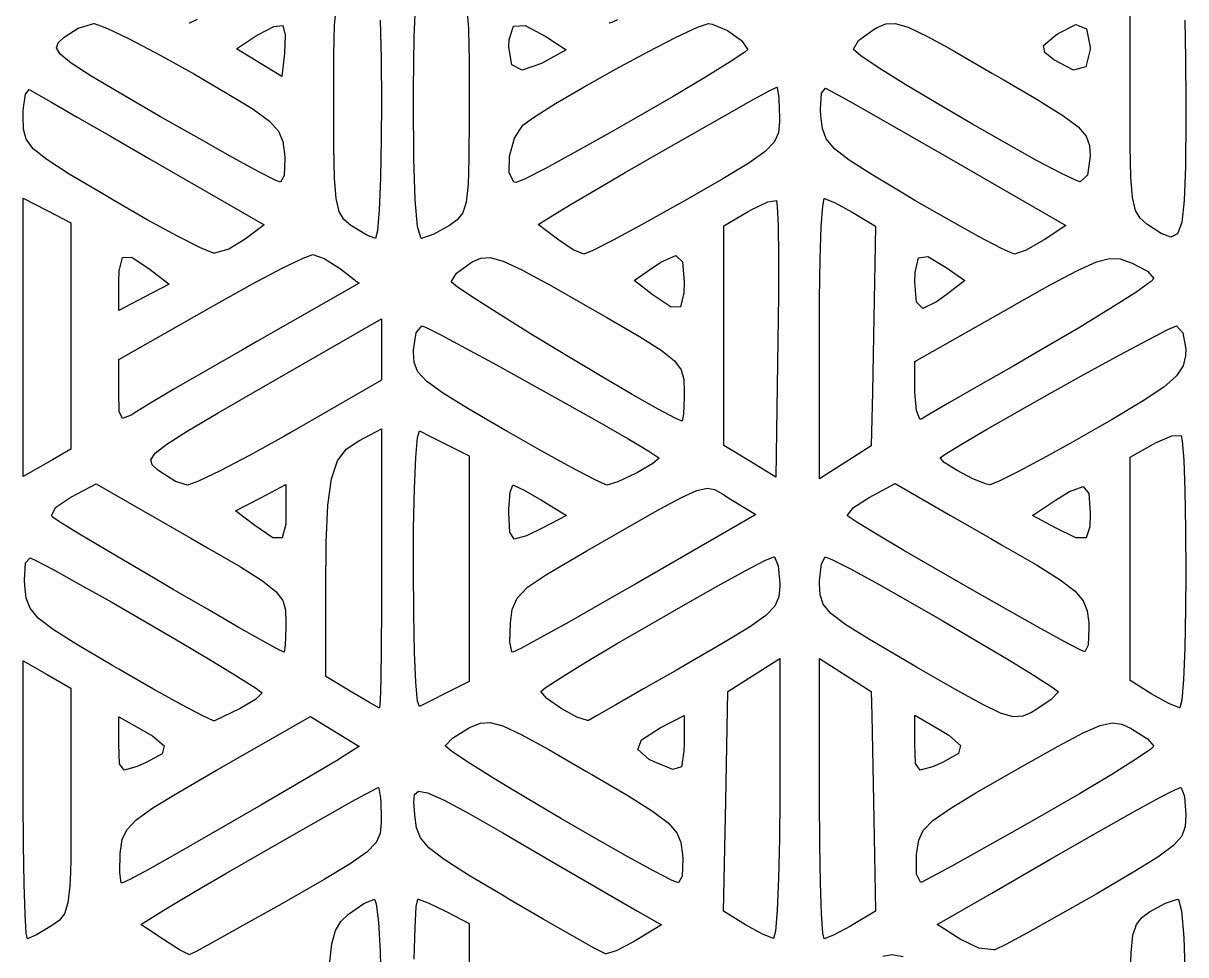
# Model space of a CAD drawing. Header units: millimetres. Extents: x 48 to 497, y 27 to 150.
# Drawn here: x 65.65 to 78.13, y 86.89 to 96.9 of the extents above; entities that cross this region are included whole.
import ezdxf

# ---------------------------------------------------------------- set-up
doc = ezdxf.new("R2010")
doc.units = ezdxf.units.MM
doc.layers.add('BLACK', color=20, linetype='Continuous')

msp = doc.modelspace()

# ---------------------------------------------------------------- linework, layer by layer
at = {"layer": 'BLACK', "linetype": 'Continuous'}
for p, q in [((69.845, 96.751), (69.863, 97.16)), ((77.535, 96.049), (77.535, 97.233)), ((68.992, 96.877), (69.011, 97.087)), ((70.412, 97.056), (70.429, 96.839)), ((66.236, 96.843), (66.405, 96.894)), ((66.405, 96.894), (66.41, 96.893)), ((66.41, 96.893), (66.546, 96.844)), ((67.434, 96.896), (67.429, 96.897)), ((67.516, 96.936), (67.434, 96.896)), ((69.482, 96.929), (69.492, 96.517)), ((71.951, 96.896), (71.939, 96.901)), ((72.03, 96.935), (71.951, 96.896)), ((72.888, 96.853), (73.007, 96.893)), ((73.007, 96.893), (73.048, 96.887)), ((74.912, 96.891), (75.013, 96.895)), ((75.013, 96.895), (75.151, 96.854)), ((78.123, 96.929), (78.131, 96.517)), ((66.085, 96.746), (66.236, 96.843)), ((66.546, 96.844), (66.793, 96.726)), ((67.937, 96.622), (68.163, 96.771)), ((68.163, 96.771), (68.173, 96.777)), ((68.173, 96.777), (68.34, 96.863)), ((68.34, 96.863), (68.435, 96.873)), ((68.435, 96.873), (68.459, 96.769)), ((68.459, 96.769), (68.454, 96.576)), ((68.984, 96.56), (68.992, 96.877)), ((70.429, 96.839), (70.433, 96.639)), ((70.867, 96.722), (70.914, 96.865)), ((70.914, 96.865), (71.038, 96.873)), ((71.038, 96.873), (71.259, 96.753)), ((72.659, 96.746), (72.888, 96.853)), ((73.048, 96.887), (73.21, 96.818)), ((73.21, 96.818), (73.362, 96.711)), ((74.62, 96.71), (74.776, 96.825)), ((74.776, 96.825), (74.82, 96.851)), ((74.82, 96.851), (74.912, 96.891)), ((75.151, 96.854), (75.352, 96.758)), ((76.722, 96.759), (76.755, 96.783)), ((76.755, 96.783), (76.953, 96.884)), ((76.953, 96.884), (77.069, 96.836)), ((77.069, 96.836), (77.107, 96.639)), ((66.003, 96.632), (66.023, 96.688)), ((66.023, 96.688), (66.085, 96.746)), ((66.793, 96.726), (66.99, 96.622)), ((69.838, 96.189), (69.845, 96.751)), ((70.864, 96.639), (70.867, 96.722)), ((71.259, 96.753), (71.477, 96.61)), ((72.356, 96.59), (72.659, 96.746)), ((73.362, 96.711), (73.427, 96.618)), ((74.563, 96.618), (74.62, 96.71)), ((75.352, 96.758), (75.537, 96.656)), ((75.537, 96.656), (75.646, 96.596)), ((76.604, 96.656), (76.722, 96.759)), ((76.621, 96.582), (76.604, 96.656)), ((66.044, 96.563), (66.003, 96.632)), ((66.163, 96.468), (66.044, 96.563)), ((66.99, 96.622), (67.117, 96.555)), ((67.117, 96.555), (67.486, 96.348)), ((68.426, 96.325), (67.937, 96.622)), ((68.454, 96.576), (68.426, 96.325)), ((68.982, 96.104), (68.984, 96.56)), ((69.492, 96.517), (69.495, 96.04)), ((70.433, 96.639), (70.435, 96.51)), ((70.896, 96.449), (70.864, 96.639)), ((71.477, 96.61), (71.277, 96.499)), ((72.014, 96.406), (72.356, 96.59)), ((73.397, 96.585), (73.24, 96.481)), ((73.429, 96.615), (73.397, 96.585)), ((73.427, 96.618), (73.429, 96.615)), ((74.564, 96.614), (74.563, 96.618)), ((74.643, 96.546), (74.564, 96.614)), ((74.842, 96.415), (74.643, 96.546)), ((75.646, 96.596), (76.059, 96.357)), ((76.717, 96.505), (76.621, 96.582)), ((77.107, 96.613), (77.059, 96.428)), ((77.107, 96.639), (77.107, 96.613)), ((78.131, 96.517), (78.133, 96.04)), ((66.377, 96.329), (66.163, 96.468)), ((70.435, 96.51), (70.436, 96.04)), ((71.005, 96.393), (70.896, 96.449)), ((71.212, 96.464), (71.005, 96.393)), ((71.277, 96.499), (71.212, 96.464)), ((71.671, 96.214), (72.014, 96.406)), ((73.24, 96.481), (72.975, 96.317)), ((75.128, 96.236), (74.842, 96.415)), ((76.929, 96.392), (76.717, 96.505)), ((77.059, 96.428), (76.929, 96.392)), ((66.706, 96.134), (66.377, 96.329)), ((67.486, 96.348), (67.839, 96.143)), ((72.975, 96.317), (72.628, 96.111)), ((76.059, 96.357), (76.171, 96.293)), ((76.171, 96.293), (76.552, 96.069)), ((65.671, 96.134), (65.711, 96.186)), ((65.711, 96.186), (65.762, 96.156)), ((65.762, 96.156), (65.944, 96.052)), ((67.839, 96.143), (68.005, 96.04)), ((69.838, 96.04), (69.838, 96.189)), ((71.363, 96.033), (71.671, 96.214)), ((73.463, 96.063), (73.66, 96.171)), ((73.66, 96.171), (73.74, 96.211)), ((73.74, 96.211), (73.746, 96.206)), ((73.746, 96.206), (73.763, 96.097)), ((74.211, 95.971), (74.222, 96.144)), ((74.222, 96.144), (74.265, 96.199)), ((74.265, 96.199), (74.324, 96.168)), ((74.324, 96.168), (74.514, 96.063)), ((75.472, 96.03), (75.128, 96.236)), ((65.648, 95.962), (65.671, 96.134)), ((65.944, 96.052), (66.228, 95.888)), ((67.123, 95.893), (66.706, 96.134)), ((68.005, 96.04), (68.116, 95.972)), ((68.982, 96.04), (68.982, 96.104)), ((68.984, 95.567), (68.982, 96.04)), ((69.495, 96.04), (69.493, 95.659)), ((69.843, 95.444), (69.838, 96.04)), ((70.436, 96.04), (70.436, 95.878)), ((71.127, 95.884), (71.363, 96.033)), ((72.628, 96.111), (72.223, 95.876)), ((73.179, 95.903), (73.463, 96.063)), ((73.763, 96.097), (73.767, 95.971)), ((74.514, 96.063), (74.806, 95.897)), ((75.842, 95.813), (75.472, 96.03)), ((76.552, 96.069), (76.584, 96.049)), ((76.584, 96.049), (76.813, 95.905)), ((77.536, 95.576), (77.535, 96.049)), ((78.133, 96.04), (78.133, 95.869)), ((65.647, 95.894), (65.648, 95.962)), ((65.651, 95.758), (65.647, 95.894)), ((67.535, 95.658), (67.123, 95.893)), ((68.116, 95.972), (68.291, 95.844)), ((72.839, 95.71), (73.179, 95.903)), ((73.767, 95.971), (73.769, 95.891)), ((74.215, 95.901), (74.211, 95.971)), ((74.231, 95.765), (74.215, 95.901)), ((74.806, 95.897), (75.175, 95.687)), ((76.813, 95.905), (76.976, 95.783)), ((66.228, 95.888), (66.591, 95.68)), ((68.291, 95.844), (68.389, 95.736)), ((70.436, 95.878), (70.434, 95.455)), ((70.923, 95.661), (71.014, 95.801)), ((71.014, 95.801), (71.127, 95.884)), ((72.223, 95.876), (71.948, 95.719)), ((73.769, 95.839), (73.758, 95.72)), ((73.769, 95.891), (73.769, 95.839)), ((76.207, 95.604), (75.842, 95.813)), ((76.976, 95.783), (77.064, 95.682)), ((78.133, 95.869), (78.13, 95.358)), ((65.679, 95.65), (65.651, 95.758)), ((65.755, 95.549), (65.679, 95.65)), ((66.591, 95.68), (67.005, 95.441)), ((67.896, 95.456), (67.535, 95.658)), ((68.389, 95.736), (68.435, 95.627)), ((69.493, 95.659), (69.484, 95.231)), ((70.871, 95.47), (70.923, 95.661)), ((71.948, 95.719), (71.567, 95.507)), ((72.474, 95.501), (72.839, 95.71)), ((73.758, 95.72), (73.714, 95.62)), ((74.271, 95.655), (74.231, 95.765)), ((74.359, 95.549), (74.271, 95.655)), ((75.175, 95.687), (75.593, 95.446)), ((77.064, 95.682), (77.1, 95.583)), ((65.901, 95.432), (65.755, 95.549)), ((68.435, 95.627), (68.453, 95.495)), ((68.991, 95.234), (68.984, 95.567)), ((73.616, 95.518), (73.439, 95.393)), ((73.714, 95.62), (73.616, 95.518)), ((74.518, 95.425), (74.359, 95.549)), ((76.537, 95.42), (76.207, 95.604)), ((77.1, 95.583), (77.107, 95.468)), ((77.543, 95.244), (77.536, 95.576)), ((66.142, 95.277), (65.901, 95.432)), ((67.005, 95.441), (68.235, 94.732)), ((68.179, 95.301), (67.896, 95.456)), ((68.456, 95.445), (68.449, 95.261)), ((68.453, 95.495), (68.456, 95.445)), ((69.858, 94.999), (69.843, 95.444)), ((70.434, 95.455), (70.429, 95.292)), ((70.867, 95.292), (70.871, 95.47)), ((71.567, 95.507), (71.255, 95.338)), ((72.114, 95.294), (72.474, 95.501)), ((73.439, 95.393), (73.16, 95.225)), ((74.773, 95.263), (74.518, 95.425)), ((75.593, 95.446), (76.845, 94.723)), ((76.8, 95.281), (76.537, 95.42)), ((77.107, 95.468), (77.078, 95.264)), ((66.501, 95.063), (66.142, 95.277)), ((68.36, 95.208), (68.179, 95.301)), ((70.429, 95.292), (70.425, 95.164)), ((70.916, 95.191), (70.867, 95.292)), ((71.255, 95.338), (71.037, 95.226)), ((71.789, 95.105), (72.114, 95.294)), ((76.966, 95.203), (76.8, 95.281)), ((78.13, 95.358), (78.118, 94.994)), ((68.41, 95.188), (68.36, 95.208)), ((68.449, 95.261), (68.41, 95.188)), ((69.008, 95.014), (68.991, 95.234)), ((69.484, 95.231), (69.47, 94.891)), ((70.425, 95.164), (70.404, 94.976)), ((70.94, 95.185), (70.916, 95.191)), ((71.037, 95.226), (70.94, 95.185)), ((73.16, 95.225), (72.755, 94.993)), ((75.148, 95.04), (74.773, 95.263)), ((77, 95.193), (76.966, 95.203)), ((77.078, 95.264), (77, 95.193)), ((77.56, 95.024), (77.543, 95.244)), ((66.609, 95), (66.501, 95.063)), ((71.531, 94.953), (71.789, 95.105)), ((75.225, 94.994), (75.148, 95.04)), ((77.592, 94.886), (77.56, 95.024)), ((65.647, 92.029), (65.647, 95.018)), ((65.647, 95.018), (65.904, 94.886)), ((66.98, 94.786), (66.609, 95)), ((69.04, 94.875), (69.008, 95.014)), ((69.883, 94.713), (69.858, 94.999)), ((70.404, 94.976), (70.367, 94.859)), ((71.385, 94.865), (71.531, 94.953)), ((72.653, 94.935), (72.288, 94.731)), ((72.755, 94.993), (72.653, 94.935)), ((73.435, 94.876), (73.472, 94.896)), ((73.472, 94.896), (73.646, 94.979)), ((73.646, 94.979), (73.737, 94.992)), ((73.737, 94.992), (73.746, 94.929)), ((73.746, 94.929), (73.754, 94.72)), ((74.219, 94.708), (74.234, 94.933)), ((74.234, 94.933), (74.25, 95.014)), ((74.25, 95.014), (74.255, 95.014)), ((74.255, 95.014), (74.368, 94.966)), ((74.368, 94.966), (74.552, 94.866)), ((75.596, 94.781), (75.225, 94.994)), ((78.118, 94.994), (78.092, 94.758)), ((65.904, 94.886), (66.16, 94.753)), ((67.305, 94.609), (66.98, 94.786)), ((69.09, 94.79), (69.04, 94.875)), ((69.162, 94.727), (69.09, 94.79)), ((69.47, 94.891), (69.451, 94.667)), ((70.309, 94.786), (70.241, 94.736)), ((70.367, 94.859), (70.309, 94.786)), ((71.179, 94.736), (71.385, 94.865)), ((73.173, 94.721), (73.435, 94.876)), ((74.552, 94.866), (74.802, 94.718)), ((75.915, 94.602), (75.596, 94.781)), ((77.642, 94.801), (77.592, 94.886)), ((77.715, 94.738), (77.642, 94.801)), ((66.16, 94.753), (66.16, 93.812)), ((68.235, 94.732), (68.031, 94.576)), ((69.172, 94.72), (69.162, 94.727)), ((69.336, 94.62), (69.172, 94.72)), ((69.451, 94.667), (69.429, 94.586)), ((69.917, 94.591), (69.883, 94.713)), ((70.225, 94.725), (70.057, 94.63)), ((70.241, 94.736), (70.225, 94.725)), ((71.385, 94.577), (71.179, 94.736)), ((72.288, 94.731), (71.982, 94.567)), ((73.173, 92.36), (73.173, 94.721)), ((73.754, 94.72), (73.758, 94.39)), ((74.208, 94.367), (74.219, 94.708)), ((74.802, 94.718), (74.79, 94.116)), ((76.845, 94.723), (76.613, 94.57)), ((77.727, 94.73), (77.715, 94.738)), ((77.869, 94.637), (77.727, 94.73)), ((78.092, 94.758), (78.046, 94.633)), ((67.552, 94.484), (67.305, 94.609)), ((68.031, 94.576), (67.857, 94.47)), ((69.429, 94.586), (69.336, 94.62)), ((69.926, 94.586), (69.917, 94.591)), ((70.057, 94.63), (69.926, 94.586)), ((71.555, 94.464), (71.385, 94.577)), ((71.982, 94.567), (71.766, 94.457)), ((76.155, 94.476), (75.915, 94.602)), ((76.606, 94.565), (76.42, 94.46)), ((76.613, 94.57), (76.606, 94.565)), ((77.973, 94.598), (77.869, 94.637)), ((78.046, 94.633), (77.973, 94.598)), ((67.69, 94.428), (67.552, 94.484)), ((67.7, 94.426), (67.69, 94.428)), ((67.857, 94.47), (67.7, 94.426)), ((68.652, 94.374), (68.758, 94.413)), ((68.758, 94.413), (68.879, 94.37)), ((71.667, 94.417), (71.555, 94.464)), ((71.766, 94.457), (71.667, 94.417)), ((72.501, 94.335), (72.657, 94.403)), ((72.657, 94.403), (72.728, 94.335)), ((76.284, 94.418), (76.155, 94.476)), ((76.294, 94.416), (76.284, 94.418)), ((76.42, 94.46), (76.294, 94.416)), ((66.676, 94.237), (66.713, 94.382)), ((66.713, 94.382), (66.814, 94.383)), ((66.814, 94.383), (67.009, 94.252)), ((68.428, 94.264), (68.652, 94.374)), ((68.879, 94.37), (69.055, 94.257)), ((70.301, 94.211), (70.457, 94.325)), ((70.457, 94.325), (70.469, 94.332)), ((70.469, 94.332), (70.562, 94.373)), ((70.562, 94.373), (70.664, 94.38)), ((70.664, 94.38), (70.801, 94.341)), ((70.801, 94.341), (71.003, 94.248)), ((72.21, 94.134), (72.411, 94.274)), ((72.411, 94.274), (72.501, 94.335)), ((72.728, 94.335), (72.745, 94.116)), ((73.758, 94.39), (73.758, 93.97)), ((74.201, 93.937), (74.208, 94.367)), ((75.228, 94.22), (75.263, 94.378)), ((75.263, 94.378), (75.363, 94.392)), ((75.363, 94.392), (75.56, 94.274)), ((75.56, 94.274), (75.761, 94.134)), ((76.969, 94.241), (77.173, 94.332)), ((77.173, 94.332), (77.316, 94.37)), ((77.316, 94.37), (77.428, 94.365)), ((77.428, 94.365), (77.538, 94.328)), ((77.538, 94.328), (77.55, 94.323)), ((77.55, 94.323), (77.721, 94.232)), ((66.673, 94.114), (66.676, 94.237)), ((67.009, 94.252), (67.216, 94.093)), ((68.118, 94.1), (68.428, 94.264)), ((69.055, 94.257), (69.233, 94.12)), ((70.243, 94.12), (70.301, 94.211)), ((71.003, 94.248), (71.215, 94.134)), ((75.225, 94.116), (75.228, 94.22)), ((76.677, 94.085), (76.969, 94.241)), ((77.721, 94.232), (77.791, 94.155)), ((77.791, 94.155), (77.762, 94.124)), ((66.673, 93.812), (66.673, 94.114)), ((67.216, 94.093), (66.945, 93.953)), ((67.752, 93.897), (68.118, 94.1)), ((69.255, 94.103), (68.157, 93.477)), ((69.233, 94.12), (69.255, 94.103)), ((70.312, 94.062), (70.243, 94.12)), ((70.501, 93.935), (70.312, 94.062)), ((71.215, 94.134), (71.296, 94.089)), ((71.296, 94.089), (71.709, 93.855)), ((72.414, 93.977), (72.21, 94.134)), ((72.745, 94.116), (72.743, 93.999)), ((74.79, 94.116), (74.779, 93.537)), ((75.242, 93.899), (75.225, 94.116)), ((75.761, 94.134), (75.557, 93.977)), ((76.267, 93.854), (76.677, 94.085)), ((77.756, 94.118), (77.596, 94.005)), ((77.762, 94.124), (77.756, 94.118)), ((66.945, 93.953), (66.673, 93.812)), ((67.668, 93.85), (67.752, 93.897)), ((70.778, 93.759), (70.501, 93.935)), ((72.607, 93.848), (72.414, 93.977)), ((72.743, 93.999), (72.707, 93.851)), ((73.758, 93.97), (73.752, 93.487)), ((74.199, 93.509), (74.201, 93.937)), ((75.309, 93.832), (75.242, 93.899)), ((75.457, 93.903), (75.309, 93.832)), ((75.557, 93.977), (75.457, 93.903)), ((77.596, 94.005), (77.329, 93.835)), ((66.16, 93.812), (66.16, 93.537)), ((66.673, 93.284), (67.668, 93.85)), ((71.709, 93.855), (71.915, 93.736)), ((72.707, 93.851), (72.607, 93.848)), ((75.225, 93.262), (76.255, 93.847)), ((76.255, 93.847), (76.267, 93.854)), ((77.329, 93.835), (76.98, 93.622)), ((68.206, 92.981), (69.495, 93.723)), ((69.495, 93.723), (69.495, 93.061)), ((69.866, 93.571), (69.927, 93.646)), ((69.927, 93.646), (69.966, 93.631)), ((71.114, 93.55), (70.778, 93.759)), ((71.915, 93.736), (72.265, 93.533)), ((77.94, 93.606), (78.033, 93.646)), ((78.033, 93.646), (78.103, 93.572)), ((66.16, 93.537), (66.159, 92.942)), ((69.838, 93.389), (69.866, 93.571)), ((69.966, 93.631), (70.131, 93.548)), ((70.131, 93.548), (70.396, 93.407)), ((71.481, 93.328), (71.114, 93.55)), ((72.265, 93.533), (72.499, 93.384)), ((74.779, 93.537), (74.767, 92.935)), ((76.98, 93.622), (76.572, 93.383)), ((77.729, 93.497), (77.94, 93.606)), ((78.103, 93.572), (78.133, 93.395)), ((68.157, 93.477), (68.002, 93.389)), ((70.396, 93.407), (70.73, 93.226)), ((73.752, 93.487), (73.729, 92.022)), ((74.199, 92.004), (74.199, 93.509)), ((77.432, 93.338), (77.729, 93.497)), ((66.673, 92.942), (66.673, 93.284)), ((68.002, 93.389), (67.608, 93.163)), ((69.838, 93.368), (69.838, 93.389)), ((69.846, 93.251), (69.838, 93.368)), ((71.848, 93.108), (71.481, 93.328)), ((72.499, 93.384), (72.641, 93.271)), ((72.641, 93.271), (72.714, 93.173)), ((76.572, 93.383), (76.286, 93.218)), ((77.078, 93.144), (77.432, 93.338)), ((78.131, 93.325), (78.105, 93.215)), ((78.133, 93.395), (78.131, 93.325)), ((67.608, 93.163), (67.265, 92.964)), ((69.885, 93.152), (69.846, 93.251)), ((69.978, 93.05), (69.885, 93.152)), ((70.73, 93.226), (71.103, 93.021)), ((72.714, 93.173), (72.741, 93.069)), ((75.225, 92.935), (75.225, 93.262)), ((76.286, 93.218), (75.906, 93)), ((78.105, 93.215), (78.035, 93.109)), ((69.495, 93.061), (68.515, 92.498)), ((70.149, 92.925), (69.978, 93.05)), ((71.103, 93.021), (71.483, 92.809)), ((72.186, 92.91), (71.848, 93.108)), ((72.741, 93.069), (72.745, 92.94)), ((76.699, 92.933), (77.078, 93.144)), ((77.99, 93.07), (77.898, 92.989)), ((78.035, 93.109), (77.99, 93.07)), ((66.159, 92.942), (66.159, 92.32)), ((66.679, 92.727), (66.673, 92.942)), ((67.265, 92.964), (67.007, 92.812)), ((67.742, 92.713), (68.206, 92.981)), ((70.422, 92.757), (70.149, 92.925)), ((72.465, 92.751), (72.186, 92.91)), ((72.745, 92.94), (72.745, 92.882)), ((74.767, 92.935), (74.755, 92.356)), ((75.24, 92.737), (75.225, 92.935)), ((75.906, 93), (75.596, 92.821)), ((76.325, 92.722), (76.699, 92.933)), ((77.898, 92.989), (77.675, 92.839)), ((67.007, 92.812), (66.866, 92.726)), ((71.483, 92.809), (71.841, 92.606)), ((72.745, 92.882), (72.738, 92.696)), ((75.596, 92.821), (75.382, 92.698)), ((77.675, 92.839), (77.343, 92.64)), ((66.714, 92.652), (66.679, 92.727)), ((66.806, 92.687), (66.714, 92.652)), ((66.866, 92.726), (66.806, 92.687)), ((67.408, 92.516), (67.742, 92.713)), ((70.819, 92.526), (70.422, 92.757)), ((72.655, 92.65), (72.465, 92.751)), ((72.724, 92.621), (72.655, 92.65)), ((72.738, 92.696), (72.724, 92.621)), ((75.276, 92.645), (75.24, 92.737)), ((75.382, 92.698), (75.29, 92.645)), ((75.986, 92.528), (76.325, 92.722)), ((69.25, 92.412), (69.495, 92.538)), ((69.495, 92.538), (69.495, 91.039)), ((70.843, 92.513), (70.819, 92.526)), ((71.841, 92.606), (72.146, 92.431)), ((75.29, 92.645), (75.276, 92.645)), ((75.714, 92.368), (75.986, 92.528)), ((77.185, 92.55), (76.883, 92.377)), ((77.343, 92.64), (77.185, 92.55)), ((67.188, 92.376), (67.408, 92.516)), ((68.445, 92.458), (68.077, 92.254)), ((68.515, 92.498), (68.445, 92.458)), ((69.117, 92.322), (69.25, 92.412)), ((69.863, 92.231), (69.881, 92.446)), ((69.881, 92.446), (69.902, 92.517)), ((69.902, 92.517), (70.014, 92.461)), ((70.014, 92.461), (70.201, 92.368)), ((71.216, 92.301), (70.843, 92.513)), ((72.146, 92.431), (72.266, 92.36)), ((77.807, 92.389), (77.985, 92.465)), ((77.985, 92.465), (78.084, 92.469)), ((78.084, 92.469), (78.096, 92.41)), ((78.096, 92.41), (78.111, 92.204)), ((66.159, 92.32), (65.963, 92.208)), ((67.018, 92.208), (67.064, 92.278)), ((67.064, 92.278), (67.188, 92.376)), ((69.021, 92.195), (69.117, 92.322)), ((70.201, 92.368), (70.436, 92.25)), ((71.537, 92.124), (71.216, 92.301)), ((72.266, 92.36), (72.368, 92.3)), ((72.368, 92.3), (72.475, 92.229)), ((73.451, 92.191), (73.173, 92.36)), ((74.755, 92.356), (74.555, 92.229)), ((75.538, 92.259), (75.714, 92.368)), ((76.883, 92.377), (76.638, 92.241)), ((77.536, 92.235), (77.785, 92.376)), ((77.785, 92.376), (77.807, 92.389)), ((65.963, 92.208), (65.647, 92.029)), ((67.033, 92.153), (67.018, 92.208)), ((67.09, 92.098), (67.033, 92.153)), ((68.077, 92.254), (67.761, 92.088)), ((68.958, 92.003), (69.021, 92.195)), ((69.849, 91.898), (69.863, 92.231)), ((70.436, 92.25), (70.436, 89.825)), ((72.41, 92.166), (72.244, 92.07)), ((72.477, 92.225), (72.41, 92.166)), ((72.475, 92.229), (72.477, 92.225)), ((73.729, 92.022), (73.451, 92.191)), ((74.555, 92.229), (74.199, 92.004)), ((75.496, 92.229), (75.538, 92.259)), ((75.539, 92.179), (75.496, 92.229)), ((75.677, 92.093), (75.539, 92.179)), ((76.638, 92.241), (76.344, 92.084)), ((77.535, 91.036), (77.536, 92.235)), ((78.111, 92.204), (78.123, 91.877)), ((67.104, 92.087), (67.09, 92.098)), ((67.284, 91.974), (67.104, 92.087)), ((67.761, 92.088), (67.529, 91.976)), ((71.776, 91.998), (71.537, 92.124)), ((72.224, 92.059), (72.103, 92.004)), ((72.244, 92.07), (72.224, 92.059)), ((75.848, 92.004), (75.677, 92.093)), ((76.344, 92.084), (76.129, 91.977)), ((66.157, 91.806), (66.431, 91.947)), ((66.431, 91.947), (66.934, 91.659)), ((67.413, 91.935), (67.284, 91.974)), ((67.529, 91.976), (67.413, 91.935)), ((68.198, 91.799), (68.469, 91.94)), ((68.469, 91.94), (68.469, 91.638)), ((68.919, 91.719), (68.958, 92.003)), ((69.84, 91.473), (69.849, 91.898)), ((70.878, 91.86), (70.905, 91.935)), ((70.905, 91.935), (70.914, 91.933)), ((70.914, 91.933), (71.028, 91.879)), ((71.904, 91.938), (71.776, 91.998)), ((71.916, 91.935), (71.904, 91.938)), ((72.032, 91.971), (71.916, 91.935)), ((72.103, 92.004), (72.032, 91.971)), ((72.883, 91.877), (72.992, 91.901)), ((72.992, 91.901), (73.073, 91.888)), ((74.733, 91.801), (75.012, 91.951)), ((75.012, 91.951), (75.606, 91.61)), ((75.992, 91.946), (75.848, 92.004)), ((76.028, 91.939), (75.992, 91.946)), ((76.129, 91.977), (76.028, 91.939)), ((76.886, 91.868), (77.03, 91.92)), ((77.03, 91.92), (77.093, 91.846)), ((65.998, 91.697), (66.157, 91.806)), ((67.926, 91.659), (68.198, 91.799)), ((70.864, 91.675), (70.878, 91.86)), ((71.028, 91.879), (71.214, 91.772)), ((71.214, 91.772), (71.483, 91.608)), ((72.488, 91.681), (72.723, 91.806)), ((72.723, 91.806), (72.883, 91.877)), ((73.073, 91.888), (73.149, 91.846)), ((73.149, 91.846), (73.245, 91.785)), ((73.245, 91.785), (73.517, 91.619)), ((74.566, 91.693), (74.733, 91.801)), ((76.487, 91.61), (76.733, 91.772)), ((76.733, 91.772), (76.886, 91.868)), ((77.093, 91.846), (77.107, 91.636)), ((78.123, 91.877), (78.13, 91.459)), ((65.949, 91.607), (65.998, 91.697)), ((66.934, 91.659), (67.449, 91.364)), ((68.134, 91.5), (67.926, 91.659)), ((68.901, 91.317), (68.919, 91.719)), ((70.864, 91.636), (70.864, 91.675)), ((72.156, 91.492), (72.488, 91.681)), ((74.5, 91.613), (74.566, 91.693)), ((65.958, 91.593), (65.949, 91.607)), ((66.047, 91.533), (65.958, 91.593)), ((66.252, 91.408), (66.047, 91.533)), ((68.469, 91.638), (68.466, 91.515)), ((70.872, 91.43), (70.864, 91.636)), ((71.483, 91.608), (71.22, 91.472)), ((73.506, 91.613), (72.235, 90.879)), ((73.517, 91.619), (73.506, 91.613)), ((74.504, 91.602), (74.5, 91.613)), ((74.599, 91.537), (74.504, 91.602)), ((74.81, 91.408), (74.599, 91.537)), ((75.606, 91.61), (76.038, 91.362)), ((76.733, 91.477), (76.487, 91.61)), ((77.107, 91.636), (77.103, 91.488)), ((66.542, 91.235), (66.252, 91.408)), ((68.328, 91.369), (68.134, 91.5)), ((68.466, 91.515), (68.429, 91.37)), ((69.838, 91.037), (69.84, 91.473)), ((70.921, 91.353), (70.872, 91.43)), ((71.22, 91.472), (71.054, 91.389)), ((71.702, 91.23), (72.156, 91.492)), ((75.107, 91.232), (74.81, 91.408)), ((76.953, 91.369), (76.733, 91.477)), ((77.103, 91.488), (77.064, 91.368)), ((78.13, 91.459), (78.133, 90.98)), ((67.449, 91.364), (67.626, 91.262)), ((68.429, 91.37), (68.328, 91.369)), ((68.897, 90.812), (68.901, 91.317)), ((71.054, 91.389), (70.921, 91.353)), ((76.038, 91.362), (76.154, 91.295)), ((76.154, 91.295), (76.529, 91.077)), ((77.064, 91.368), (76.953, 91.369)), ((65.671, 91.099), (65.722, 91.153)), ((65.722, 91.153), (65.782, 91.126)), ((66.887, 91.031), (66.542, 91.235)), ((67.626, 91.262), (67.98, 91.057)), ((71.267, 90.976), (71.591, 91.166)), ((71.591, 91.166), (71.702, 91.23)), ((73.612, 91.125), (73.709, 91.166)), ((73.709, 91.166), (73.716, 91.164)), ((73.716, 91.164), (73.756, 91.068)), ((74.22, 91.09), (74.262, 91.166)), ((74.262, 91.166), (74.333, 91.137)), ((75.46, 91.027), (75.107, 91.232)), ((65.659, 90.914), (65.671, 91.099)), ((65.782, 91.126), (65.975, 91.025)), ((65.975, 91.025), (66.256, 90.869)), ((67.259, 90.814), (66.887, 91.031)), ((67.98, 91.057), (68.217, 90.907)), ((69.495, 91.039), (69.495, 91.037)), ((69.495, 91.037), (69.495, 90.617)), ((69.841, 90.553), (69.838, 91.037)), ((73.402, 91.015), (73.612, 91.125)), ((73.756, 91.068), (73.772, 90.874)), ((74.2, 90.906), (74.22, 91.09)), ((74.333, 91.137), (74.526, 91.038)), ((74.526, 91.038), (74.807, 90.884)), ((75.838, 90.81), (75.46, 91.027)), ((76.529, 91.077), (76.785, 90.918)), ((77.535, 89.837), (77.535, 91.036)), ((65.663, 90.857), (65.659, 90.914)), ((68.217, 90.907), (68.361, 90.793)), ((71.064, 90.837), (71.267, 90.976)), ((73.107, 90.854), (73.402, 91.015)), ((74.199, 90.874), (74.2, 90.906)), ((76.785, 90.918), (76.945, 90.796)), ((78.133, 90.98), (78.131, 90.611)), ((65.679, 90.722), (65.663, 90.857)), ((66.256, 90.869), (66.597, 90.676)), ((67.625, 90.601), (67.259, 90.814)), ((68.361, 90.793), (68.436, 90.694)), ((68.897, 89.88), (68.897, 90.812)), ((70.951, 90.721), (71.064, 90.837)), ((72.235, 90.879), (71.888, 90.68)), ((72.759, 90.657), (73.107, 90.854)), ((73.772, 90.851), (73.762, 90.735)), ((73.772, 90.874), (73.772, 90.873)), ((73.772, 90.873), (73.772, 90.851)), ((74.205, 90.755), (74.199, 90.874)), ((74.807, 90.884), (75.148, 90.692)), ((76.211, 90.597), (75.838, 90.81)), ((76.945, 90.796), (77.033, 90.693)), ((65.72, 90.612), (65.679, 90.722)), ((66.597, 90.676), (66.966, 90.463)), ((68.436, 90.694), (68.464, 90.59)), ((70.899, 90.598), (70.951, 90.721)), ((71.888, 90.68), (71.508, 90.464)), ((72.387, 90.443), (72.759, 90.657)), ((73.762, 90.735), (73.721, 90.636)), ((74.239, 90.655), (74.205, 90.755)), ((74.323, 90.555), (74.239, 90.655)), ((75.148, 90.692), (75.518, 90.479)), ((77.033, 90.693), (77.074, 90.586)), ((65.808, 90.507), (65.72, 90.612)), ((67.957, 90.41), (67.625, 90.601)), ((68.464, 90.59), (68.468, 90.46)), ((69.495, 90.617), (69.492, 90.187)), ((69.851, 90.137), (69.841, 90.553)), ((70.88, 90.456), (70.899, 90.598)), ((73.624, 90.534), (73.448, 90.408)), ((73.721, 90.636), (73.624, 90.534)), ((74.481, 90.435), (74.323, 90.555)), ((76.549, 90.408), (76.211, 90.597)), ((77.074, 90.586), (77.091, 90.457)), ((78.131, 90.611), (78.122, 90.185)), ((65.968, 90.384), (65.808, 90.507)), ((66.966, 90.463), (67.335, 90.247)), ((68.225, 90.258), (67.957, 90.41)), ((68.468, 90.402), (68.461, 90.215)), ((68.468, 90.46), (68.468, 90.402)), ((70.875, 90.252), (70.88, 90.456)), ((71.508, 90.464), (71.2, 90.293)), ((72.02, 90.229), (72.387, 90.443)), ((73.448, 90.408), (73.17, 90.239)), ((74.735, 90.276), (74.481, 90.435)), ((75.518, 90.479), (75.887, 90.263)), ((76.821, 90.258), (76.549, 90.408)), ((77.094, 90.4), (77.086, 90.216)), ((77.091, 90.457), (77.094, 90.4)), ((66.224, 90.222), (65.968, 90.384)), ((71.2, 90.293), (70.991, 90.18)), ((75.108, 90.057), (74.735, 90.276)), ((66.6, 90.001), (66.224, 90.222)), ((67.335, 90.247), (67.674, 90.046)), ((68.398, 90.163), (68.225, 90.258)), ((68.448, 90.14), (68.398, 90.163)), ((68.461, 90.215), (68.448, 90.14)), ((69.492, 90.187), (69.487, 89.846)), ((70.895, 90.144), (70.875, 90.252)), ((70.991, 90.18), (70.904, 90.139)), ((71.689, 90.032), (72.02, 90.229)), ((73.17, 90.239), (72.767, 90.007)), ((75.887, 90.263), (76.227, 90.061)), ((76.998, 90.165), (76.821, 90.258)), ((77.048, 90.144), (76.998, 90.165)), ((77.086, 90.216), (77.048, 90.144)), ((78.122, 90.185), (78.108, 89.846)), ((65.647, 88.553), (65.647, 90.046)), ((65.647, 90.046), (65.903, 89.9)), ((67.674, 90.046), (67.948, 89.88)), ((69.865, 89.815), (69.851, 90.137)), ((70.904, 90.139), (70.895, 90.144)), ((71.424, 89.869), (71.689, 90.032)), ((73.216, 89.719), (73.772, 90.071)), ((73.772, 90.071), (73.772, 88.566)), ((74.199, 88.566), (74.199, 90.071)), ((74.199, 90.071), (74.755, 89.719)), ((75.241, 89.98), (75.108, 90.057)), ((76.227, 90.061), (76.506, 89.89)), ((65.903, 89.9), (66.159, 89.754)), ((66.673, 89.958), (66.6, 90.001)), ((67.039, 89.748), (66.673, 89.958)), ((72.669, 89.951), (72.308, 89.745)), ((72.767, 90.007), (72.669, 89.951)), ((75.653, 89.743), (75.241, 89.98)), ((67.948, 89.88), (67.953, 89.877)), ((67.953, 89.877), (68.142, 89.757)), ((69.175, 89.711), (68.897, 89.88)), ((69.487, 89.846), (69.481, 89.622)), ((69.883, 89.614), (69.865, 89.815)), ((70.436, 89.825), (70.222, 89.717)), ((71.254, 89.758), (71.424, 89.869)), ((76.506, 89.89), (76.589, 89.837)), ((76.589, 89.837), (76.695, 89.769)), ((77.77, 89.691), (77.535, 89.837)), ((78.108, 89.846), (78.09, 89.623)), ((66.159, 89.754), (66.159, 89.447)), ((67.35, 89.575), (67.039, 89.748)), ((68.142, 89.757), (68.212, 89.704)), ((68.212, 89.703), (68.142, 89.633)), ((68.212, 89.704), (68.212, 89.703)), ((69.358, 89.602), (69.175, 89.711)), ((70.201, 89.707), (70.018, 89.615)), ((70.222, 89.717), (70.201, 89.707)), ((71.206, 89.717), (71.254, 89.758)), ((71.272, 89.641), (71.206, 89.717)), ((72.308, 89.745), (72.011, 89.575)), ((73.192, 88.539), (73.216, 89.719)), ((74.755, 89.719), (74.76, 89.465)), ((75.945, 89.582), (75.653, 89.743)), ((76.764, 89.709), (76.689, 89.632)), ((76.695, 89.769), (76.765, 89.713)), ((76.765, 89.713), (76.764, 89.709)), ((77.951, 89.589), (77.77, 89.691)), ((67.577, 89.455), (67.35, 89.575)), ((67.977, 89.536), (67.799, 89.448)), ((68.142, 89.633), (67.977, 89.536)), ((69.466, 89.544), (69.358, 89.602)), ((69.474, 89.541), (69.466, 89.544)), ((69.481, 89.622), (69.474, 89.541)), ((69.902, 89.558), (69.883, 89.614)), ((70.018, 89.615), (69.902, 89.558)), ((71.424, 89.535), (71.272, 89.641)), ((71.592, 89.443), (71.424, 89.535)), ((72.011, 89.575), (71.804, 89.457)), ((76.145, 89.486), (75.945, 89.582)), ((76.689, 89.632), (76.524, 89.521)), ((78.067, 89.543), (77.951, 89.589)), ((78.069, 89.543), (78.067, 89.543)), ((78.09, 89.623), (78.069, 89.543)), ((66.159, 89.447), (66.16, 88.546)), ((66.673, 89.152), (66.673, 89.447)), ((66.673, 89.447), (66.929, 89.301)), ((67.692, 89.402), (67.577, 89.455)), ((67.7, 89.402), (67.692, 89.402)), ((67.799, 89.448), (67.7, 89.402)), ((67.724, 88.871), (68.732, 89.449)), ((68.732, 89.449), (68.995, 89.289)), ((71.707, 89.405), (71.592, 89.443)), ((71.717, 89.408), (71.707, 89.405)), ((71.804, 89.457), (71.717, 89.408)), ((72.489, 89.327), (72.745, 89.459)), ((72.745, 89.459), (72.745, 89.158)), ((74.76, 89.465), (74.779, 88.538)), ((75.225, 89.161), (75.225, 89.465)), ((75.225, 89.465), (75.482, 89.313)), ((76.281, 89.446), (76.145, 89.486)), ((76.382, 89.452), (76.281, 89.446)), ((76.475, 89.493), (76.382, 89.452)), ((76.524, 89.521), (76.475, 89.493)), ((66.929, 89.301), (67.034, 89.24)), ((68.995, 89.289), (69.253, 89.132)), ((70.258, 89.218), (70.428, 89.323)), ((70.428, 89.323), (70.458, 89.338)), ((70.458, 89.338), (70.559, 89.379)), ((70.559, 89.379), (70.663, 89.386)), ((70.663, 89.386), (70.799, 89.348)), ((70.799, 89.348), (70.997, 89.256)), ((72.288, 89.199), (72.489, 89.327)), ((75.482, 89.313), (75.587, 89.248)), ((76.763, 89.132), (77.031, 89.275)), ((77.031, 89.275), (77.215, 89.354)), ((77.215, 89.354), (77.344, 89.381)), ((77.344, 89.381), (77.445, 89.366)), ((77.445, 89.366), (77.548, 89.32)), ((77.548, 89.32), (77.559, 89.314)), ((77.559, 89.314), (77.723, 89.21)), ((66.68, 88.941), (66.673, 89.152)), ((67.034, 89.24), (67.162, 89.134)), ((70.182, 89.136), (70.258, 89.218)), ((70.997, 89.256), (71.284, 89.098)), ((72.25, 89.093), (72.288, 89.199)), ((72.745, 89.158), (72.744, 89.075)), ((75.232, 88.945), (75.225, 89.161)), ((75.587, 89.248), (75.715, 89.138)), ((77.723, 89.21), (77.79, 89.132)), ((67.139, 89.05), (66.969, 88.956)), ((67.162, 89.134), (67.139, 89.05)), ((69.258, 89.129), (69.056, 89.002)), ((69.253, 89.132), (69.258, 89.129)), ((70.181, 89.132), (70.182, 89.136)), ((70.251, 89.073), (70.181, 89.132)), ((70.441, 88.948), (70.251, 89.073)), ((71.284, 89.098), (71.292, 89.093)), ((71.292, 89.093), (71.69, 88.863)), ((72.37, 88.989), (72.25, 89.093)), ((72.744, 89.075), (72.718, 88.909)), ((75.691, 89.051), (75.521, 88.956)), ((75.715, 89.138), (75.691, 89.051)), ((76.38, 88.917), (76.763, 89.132)), ((77.759, 89.1), (77.603, 88.993)), ((77.769, 89.11), (77.759, 89.1)), ((77.79, 89.132), (77.769, 89.11)), ((66.731, 88.871), (66.68, 88.941)), ((66.871, 88.912), (66.731, 88.871)), ((66.969, 88.956), (66.871, 88.912)), ((69.028, 88.985), (68.846, 88.876)), ((69.056, 89.002), (69.028, 88.985)), ((70.72, 88.774), (70.441, 88.948)), ((72.425, 88.961), (72.37, 88.989)), ((72.625, 88.879), (72.425, 88.961)), ((72.718, 88.909), (72.625, 88.879)), ((75.281, 88.871), (75.232, 88.945)), ((75.414, 88.908), (75.281, 88.871)), ((75.521, 88.956), (75.414, 88.908)), ((76.287, 88.863), (76.38, 88.917)), ((77.603, 88.993), (77.339, 88.827)), ((67.319, 88.638), (67.724, 88.871)), ((68.846, 88.876), (68.559, 88.707)), ((71.69, 88.863), (71.753, 88.827)), ((71.753, 88.827), (72.14, 88.599)), ((75.88, 88.629), (76.287, 88.863)), ((77.339, 88.827), (76.993, 88.62)), ((68.559, 88.707), (68.2, 88.497)), ((69.377, 88.645), (69.458, 88.685)), ((69.458, 88.685), (69.465, 88.68)), ((69.465, 88.68), (69.486, 88.571)), ((71.06, 88.569), (70.72, 88.774)), ((77.846, 88.575), (78.008, 88.659)), ((78.008, 88.659), (78.077, 88.685)), ((78.077, 88.685), (78.084, 88.684)), ((78.084, 88.684), (78.111, 88.61)), ((65.649, 88.069), (65.647, 88.553)), ((66.16, 88.546), (66.16, 88.332)), ((67.04, 88.467), (67.319, 88.638)), ((68.893, 88.376), (69.178, 88.536)), ((69.178, 88.536), (69.377, 88.645)), ((69.486, 88.571), (69.487, 88.526)), ((69.487, 88.526), (69.493, 88.365)), ((69.842, 88.526), (69.848, 88.61)), ((69.852, 88.401), (69.842, 88.526)), ((69.848, 88.61), (69.891, 88.647)), ((69.891, 88.647), (69.989, 88.631)), ((69.989, 88.631), (70.16, 88.555)), ((70.16, 88.555), (70.423, 88.413)), ((71.429, 88.35), (71.06, 88.569)), ((72.14, 88.599), (72.406, 88.433)), ((73.168, 87.359), (73.192, 88.539)), ((73.772, 88.566), (73.769, 88.137)), ((74.202, 88.08), (74.199, 88.566)), ((74.779, 88.538), (74.79, 87.961)), ((75.598, 88.459), (75.88, 88.629)), ((76.993, 88.62), (76.588, 88.386)), ((77.579, 88.429), (77.846, 88.575)), ((78.111, 88.61), (78.119, 88.588)), ((78.119, 88.588), (78.133, 88.393)), ((66.861, 88.34), (67.04, 88.467)), ((68.2, 88.497), (67.802, 88.267)), ((69.853, 88.388), (69.852, 88.401)), ((70.423, 88.413), (70.797, 88.199)), ((72.406, 88.433), (72.574, 88.307)), ((75.418, 88.331), (75.598, 88.459)), ((77.198, 88.213), (77.579, 88.429)), ((66.16, 88.332), (66.157, 87.917)), ((66.76, 88.233), (66.861, 88.34)), ((68.552, 88.182), (68.893, 88.376)), ((69.492, 88.312), (69.48, 88.193)), ((69.493, 88.365), (69.492, 88.312)), ((69.87, 88.255), (69.853, 88.388)), ((71.8, 88.135), (71.429, 88.35)), ((72.574, 88.307), (72.668, 88.201)), ((75.314, 88.225), (75.418, 88.331)), ((76.588, 88.386), (76.321, 88.234)), ((78.133, 88.39), (78.126, 88.267)), ((78.133, 88.393), (78.133, 88.39)), ((66.711, 88.128), (66.76, 88.233)), ((67.66, 88.185), (67.297, 87.978)), ((67.802, 88.267), (67.66, 88.185)), ((68.186, 87.971), (68.552, 88.182)), ((69.48, 88.193), (69.437, 88.094)), ((69.913, 88.146), (69.87, 88.255)), ((70.797, 88.199), (71.301, 87.907)), ((72.668, 88.201), (72.711, 88.095)), ((75.265, 88.12), (75.314, 88.225)), ((76.321, 88.234), (75.938, 88.019)), ((76.691, 87.923), (77.198, 88.213)), ((78.09, 88.165), (78, 88.063)), ((78.126, 88.267), (78.09, 88.165)), ((65.656, 87.651), (65.649, 88.069)), ((66.692, 88.004), (66.711, 88.128)), ((69.437, 88.094), (69.338, 87.991)), ((70.004, 88.039), (69.913, 88.146)), ((70.168, 87.913), (70.004, 88.039)), ((72.14, 87.941), (71.8, 88.135)), ((72.711, 88.095), (72.729, 87.967)), ((73.769, 88.137), (73.76, 87.708)), ((74.21, 87.659), (74.202, 88.08)), ((75.244, 87.997), (75.265, 88.12)), ((78, 88.063), (77.832, 87.939)), ((66.157, 87.917), (66.153, 87.772)), ((66.683, 87.772), (66.689, 87.976)), ((66.689, 87.976), (66.692, 88.004)), ((67.297, 87.978), (66.998, 87.811)), ((67.824, 87.762), (68.186, 87.971)), ((69.338, 87.991), (69.16, 87.867)), ((70.43, 87.746), (70.168, 87.913)), ((71.301, 87.907), (72.246, 87.359)), ((72.422, 87.787), (72.14, 87.941)), ((72.732, 87.919), (72.725, 87.734)), ((72.729, 87.967), (72.732, 87.919)), ((74.79, 87.961), (74.802, 87.357)), ((75.241, 87.961), (75.244, 87.997)), ((75.243, 87.755), (75.241, 87.961)), ((75.938, 88.019), (75.622, 87.843)), ((76.051, 87.553), (76.691, 87.923)), ((77.832, 87.939), (77.564, 87.772)), ((66.998, 87.811), (66.793, 87.7)), ((69.16, 87.867), (68.88, 87.699)), ((72.616, 87.688), (72.422, 87.787)), ((75.622, 87.843), (75.4, 87.722)), ((66.153, 87.772), (66.148, 87.631)), ((66.699, 87.664), (66.683, 87.772)), ((66.707, 87.659), (66.699, 87.664)), ((66.793, 87.7), (66.707, 87.659)), ((67.499, 87.572), (67.824, 87.762)), ((68.88, 87.699), (68.475, 87.467)), ((70.812, 87.518), (70.43, 87.746)), ((72.686, 87.661), (72.616, 87.688)), ((72.725, 87.734), (72.686, 87.661)), ((73.76, 87.708), (73.746, 87.367)), ((74.221, 87.331), (74.21, 87.659)), ((75.286, 87.67), (75.243, 87.755)), ((75.3, 87.671), (75.286, 87.67)), ((75.4, 87.722), (75.3, 87.671)), ((77.564, 87.772), (77.171, 87.542)), ((65.667, 87.325), (65.656, 87.651)), ((66.148, 87.631), (66.127, 87.446)), ((67.239, 87.418), (67.499, 87.572)), ((75.465, 87.214), (76.051, 87.553)), ((77.171, 87.542), (77.12, 87.513)), ((66.127, 87.446), (66.09, 87.331)), ((67.112, 87.341), (67.239, 87.418)), ((68.366, 87.405), (68.007, 87.203)), ((68.475, 87.467), (68.366, 87.405)), ((69.141, 87.325), (69.304, 87.439)), ((69.304, 87.439), (69.419, 87.488)), ((69.419, 87.488), (69.439, 87.437)), ((69.439, 87.437), (69.462, 87.24)), ((69.856, 87.183), (69.869, 87.407)), ((69.869, 87.407), (69.885, 87.488)), ((69.885, 87.488), (69.888, 87.488)), ((69.888, 87.488), (69.998, 87.447)), ((69.998, 87.447), (70.184, 87.358)), ((70.864, 87.487), (70.812, 87.518)), ((71.231, 87.272), (70.864, 87.487)), ((77.12, 87.513), (76.752, 87.303)), ((77.745, 87.35), (77.914, 87.445)), ((77.914, 87.445), (78.045, 87.488)), ((78.045, 87.488), (78.054, 87.484)), ((78.054, 87.484), (78.088, 87.361)), ((65.68, 87.12), (65.667, 87.325)), ((66.09, 87.331), (66.032, 87.259)), ((66.909, 87.214), (67.112, 87.341)), ((69.058, 87.247), (69.141, 87.325)), ((70.184, 87.358), (70.436, 87.227)), ((72.246, 87.359), (72.501, 87.212)), ((73.406, 87.212), (73.168, 87.359)), ((73.746, 87.367), (73.728, 87.143)), ((74.236, 87.123), (74.221, 87.331)), ((74.802, 87.357), (74.561, 87.214)), ((76.752, 87.303), (76.435, 87.126)), ((77.603, 87.215), (77.661, 87.289)), ((77.661, 87.289), (77.745, 87.35)), ((78.088, 87.361), (78.113, 87.075)), ((65.949, 87.199), (65.79, 87.103)), ((65.971, 87.214), (65.949, 87.199)), ((66.032, 87.259), (65.971, 87.214)), ((67.155, 87.052), (66.909, 87.214)), ((68.007, 87.203), (67.713, 87.039)), ((69, 87.152), (69.058, 87.247)), ((69.462, 87.24), (69.48, 86.923)), ((69.846, 86.843), (69.856, 87.183)), ((70.436, 87.227), (70.436, 86.042)), ((71.546, 87.092), (71.231, 87.272)), ((72.501, 87.212), (72.236, 87.05)), ((73.588, 87.11), (73.406, 87.212)), ((74.531, 87.196), (74.351, 87.1)), ((74.552, 87.209), (74.531, 87.196)), ((74.561, 87.214), (74.552, 87.209)), ((75.709, 87.058), (75.465, 87.214)), ((77.566, 87.099), (77.603, 87.215)), ((65.693, 87.06), (65.68, 87.12)), ((65.79, 87.103), (65.693, 87.06)), ((67.327, 86.944), (67.155, 87.052)), ((67.713, 87.039), (67.511, 86.93)), ((68.962, 87.007), (69, 87.152)), ((71.779, 86.962), (71.546, 87.092)), ((72.201, 87.03), (72.017, 86.933)), ((72.236, 87.05), (72.201, 87.03)), ((73.705, 87.063), (73.588, 87.11)), ((73.707, 87.063), (73.705, 87.063)), ((73.728, 87.143), (73.707, 87.063)), ((74.25, 87.06), (74.236, 87.123)), ((74.351, 87.1), (74.25, 87.06)), ((75.912, 86.962), (75.709, 87.058)), ((76.435, 87.126), (76.2, 87)), ((77.546, 86.91), (77.566, 87.099)), ((78.113, 87.075), (78.128, 86.631)), ((67.426, 86.891), (67.327, 86.944)), ((67.511, 86.93), (67.43, 86.89)), ((68.938, 86.782), (68.962, 87.007)), ((69.48, 86.923), (69.491, 86.511)), ((71.9, 86.901), (71.779, 86.962)), ((72.017, 86.933), (71.909, 86.898)), ((76.073, 86.941), (75.912, 86.962)), ((76.081, 86.943), (76.073, 86.941)), ((76.2, 87), (76.081, 86.943)), ((77.537, 86.619), (77.546, 86.91)), ((67.43, 86.89), (67.426, 86.891)), ((71.909, 86.898), (71.9, 86.901)), ((74.878, 86.873), (74.976, 86.894)), ((74.976, 86.894), (75.099, 86.871))]:
    msp.add_line(p, q, dxfattribs=at)

doc.saveas('drawing.dxf')
